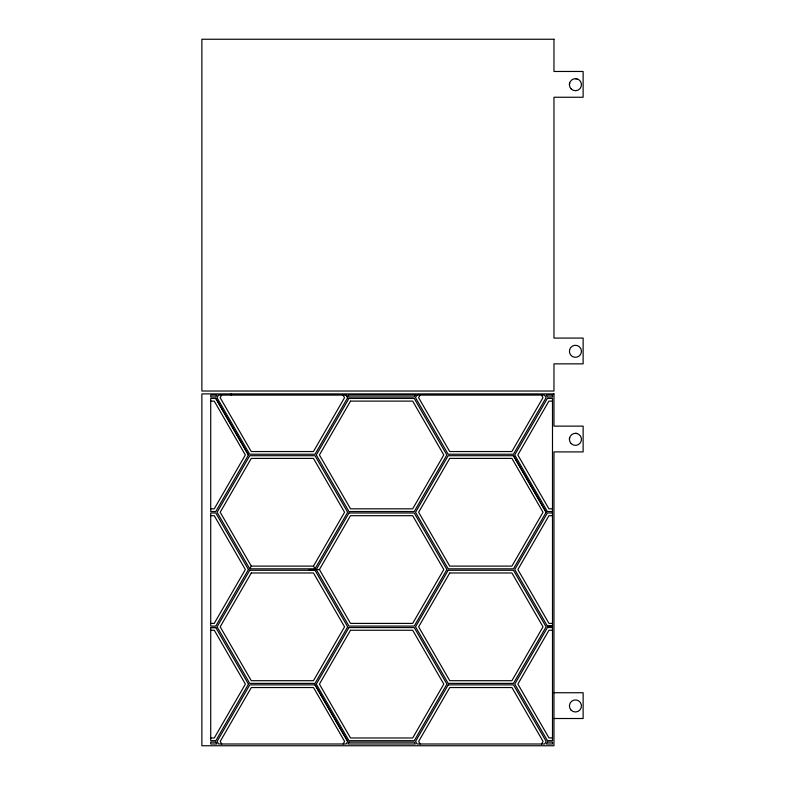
<?xml version="1.0" encoding="UTF-8"?>
<svg xmlns="http://www.w3.org/2000/svg" width="785" height="785" viewBox="0 0 785 785"><rect width="100%" height="100%" fill="white"/><g stroke="black" fill="none" stroke-linecap="round" stroke-linejoin="round"><path stroke-width="1.18" d="M569.4 84.692L569.606 83.131M569.4 439.345L569.606 437.785M221.645 395.09L220.153 397.681L251.249 451.542L313.441 451.542L344.527 397.681L343.035 395.09M248.433 455.006L215.806 511.526L210.714 511.526L210.714 398.417L215.806 398.417L248.433 455.006L215.806 398.417M249.728 568.811L217.082 512.262L249.728 455.712L315.03 455.712L347.676 512.262L315.03 568.811L249.728 568.811L251.288 566.113L220.192 512.262L251.288 458.401L313.47 458.401L344.566 512.262L313.47 566.113L251.288 566.113M319.416 569.547L350.512 515.686L412.694 515.686L443.79 569.547L412.694 623.398L350.512 623.398L319.416 569.547L309.015 569.547M420.093 395.09L418.601 397.681L449.697 451.542L511.879 451.542L542.975 397.681L541.483 395.09M343.114 743.994L344.605 741.403L313.509 687.542L251.328 687.542L220.232 741.403L221.723 743.994M347.696 741.442L346.224 743.994L218.613 743.994L217.121 741.403L249.767 684.854L315.06 684.854L347.696 741.442L315.04 684.873M546.105 512.291L513.478 568.811L448.176 568.811L415.53 512.262L448.176 455.712L513.468 455.712L546.105 512.291L513.449 455.722M541.562 743.994L543.053 741.403L511.957 687.542L449.766 687.542L418.68 741.403L420.171 743.994M346.165 395.09L218.534 395.09L217.043 397.681L249.689 454.24L315.03 454.24L347.667 397.701L346.165 395.09L347.657 397.72M210.714 401.115L214.256 401.115L245.342 454.976L214.256 508.827L210.714 508.827M552.493 401.115L548.911 401.115L517.825 454.976L548.911 508.827L552.493 508.827M552.493 511.526L547.361 511.526L514.715 454.976L547.361 398.417L552.493 398.417L552.493 740.638L547.42 740.638L514.774 684.088L547.42 627.529L552.493 627.529M552.493 512.997L547.4 512.997L514.754 569.547L547.4 626.096L552.493 626.096L547.38 626.057M210.714 515.686L214.256 515.686L245.342 569.547L214.256 623.398L210.714 623.398M552.493 515.686L548.951 515.686L517.865 569.547L548.951 623.398L552.493 623.398M210.714 627.578L215.816 627.588M210.714 630.257L214.295 630.257L245.381 684.118L214.295 737.979L210.714 737.979M552.493 630.227L548.97 630.227L517.884 684.088L548.97 737.939L552.493 737.939M553.965 692.733L583.127 692.733L583.127 718.51L553.965 718.51M575.434 78.657L576.995 78.863M575.434 433.31L576.995 433.516M313.47 566.113L315.03 568.811M231.104 393.903L231.104 395.09M216.837 395.09L215.767 396.945L210.714 396.945L210.714 395.09L216.837 395.09M248.452 569.547L215.806 626.096L210.714 626.096L210.714 512.997L215.806 512.997L248.452 569.547M249.728 570.283L217.082 626.832L249.728 683.382L315.03 683.382L347.676 626.832L315.03 570.283L249.728 570.283M348.952 398.417L316.306 454.976L348.952 511.526L414.254 511.526L446.881 455.006L414.215 398.417L348.952 398.417M251.288 572.971L220.192 626.832L251.288 680.693L313.47 680.693L344.566 626.832L313.47 572.971L251.288 572.971M350.512 401.115L319.416 454.976L350.512 508.827L412.694 508.827L443.79 454.976L412.694 401.115L350.512 401.115M248.472 684.147L215.846 740.667L210.714 740.667L210.714 627.568L215.806 627.568L248.472 684.147M415.285 395.09L414.215 396.945L348.913 396.945L347.843 395.09L415.285 395.09M348.952 512.997L316.306 569.547L348.952 626.096L414.254 626.096L446.9 569.547L414.254 512.997L348.952 512.997M416.982 395.09L415.491 397.681L448.137 454.24L513.439 454.24L546.085 397.681L544.594 395.09L416.982 395.09M348.952 627.568L316.306 684.118L348.952 740.667L414.294 740.667L446.93 684.137L414.254 627.568L348.952 627.568M350.512 630.257L319.416 684.118L350.512 737.979L412.694 737.979L443.79 684.118L412.694 630.257L350.512 630.257M449.736 458.401L418.64 512.262L449.736 566.113L511.918 566.113L543.014 512.262L511.918 458.401L449.736 458.401M348.991 742.139L347.922 743.994L415.363 743.994L414.294 742.139L348.991 742.139M448.176 570.283L415.53 626.832L448.176 683.382L513.478 683.382L546.124 626.832L513.478 570.283L448.176 570.283M449.736 572.971L418.64 626.832L449.736 680.693L511.918 680.693L543.014 626.832L511.918 572.971L449.736 572.971M448.215 684.854L415.569 741.403L417.061 743.994L544.672 743.994L546.164 741.403L513.518 684.854L448.215 684.854M547.459 742.11L546.37 743.994L552.493 743.994L552.493 742.11L547.459 742.11M553.965 39.25L201.873 39.25L201.873 391.028L553.965 391.028L553.965 363.857L583.127 363.857L583.127 338.08L553.965 338.08L553.965 97.252L583.127 97.252L583.127 71.474L553.965 71.474L553.965 39.25M553.965 393.903L201.873 393.903L201.873 745.75L553.965 745.75L553.965 451.905L583.127 451.905L583.127 426.127L553.965 426.127L553.965 393.903M552.493 395.09L546.291 395.09L547.361 396.945L552.493 396.945L552.493 395.09M215.846 742.139L210.714 742.139L210.714 743.994L216.915 743.994L215.846 742.139M572.422 356.527A6.035 6.035 0 0 0 581.469 351.297A6.035 6.035 0 0 0 572.422 346.077A6.035 6.035 0 0 0 572.422 356.527M571.166 88.96A6.035 6.035 0 0 0 581.263 86.262A6.035 6.035 0 0 0 573.874 78.863A6.035 6.035 0 0 0 571.166 88.96M571.166 710.219A6.035 6.035 0 0 0 581.263 707.52A6.035 6.035 0 0 0 573.874 700.122A6.035 6.035 0 0 0 571.166 710.219M571.166 443.613A6.035 6.035 0 0 0 581.263 440.905A6.035 6.035 0 0 0 573.874 433.516A6.035 6.035 0 0 0 571.166 443.613"/></g></svg>
